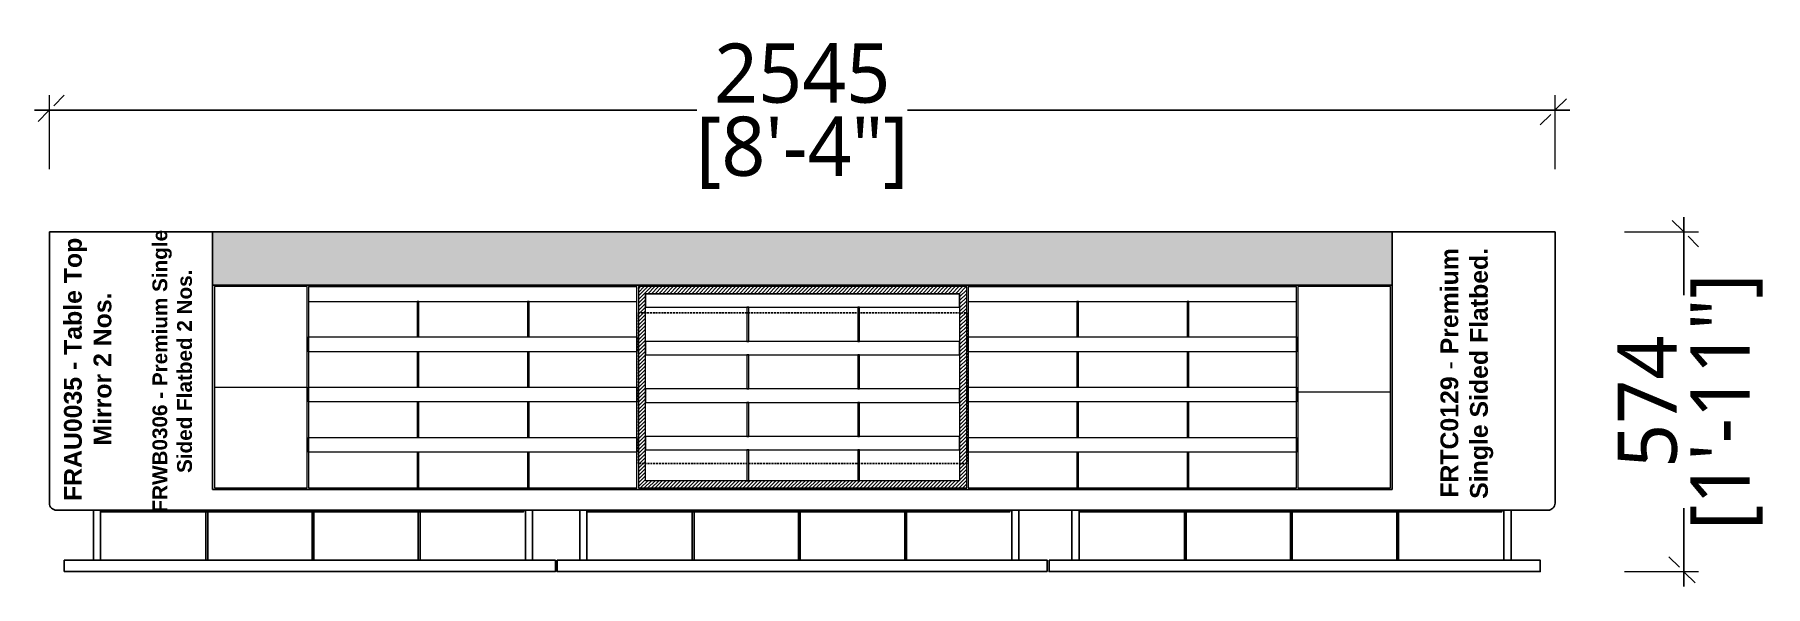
# Model space of a CAD drawing. Header units: millimetres. Extents: x 599 to 3524, y 513 to 1445.
import ezdxf

# ---------------------------------------------------------------- set-up
doc = ezdxf.new("R2010")
doc.units = ezdxf.units.MM
doc.linetypes.add('DASHED', pattern=[0.75, 0.5, -0.25])
doc.linetypes.add('HIDDEN', pattern=[0.375, 0.25, -0.125])
for name, color, linetype in [('Acrylic (2)', 220, 'Continuous'), ('HDF', 24, 'Continuous'), ('LED strip', 40, 'Continuous'), ('Plywood (Common)', 22, 'Continuous')]:
    doc.layers.add(name, color=color, linetype=linetype)
doc.layers.add('HATCH', color=252, linetype='Continuous', lineweight=5)
doc.layers.add('Reference lines', color=252, linetype='Continuous', lineweight=0)
doc.styles.get("Standard").update_dxf_attribs({"font": 'arial.ttf'})
doc.styles.add('WOT-PLAN', font='segoeuil.ttf', dxfattribs={"height": 100})
doc.dimstyles.new('WOT - 100', dxfattribs={"dimtxt": 100, "dimasz": 50, "dimexe": 25, "dimexo": 25, "dimgap": 10, "dimtad": 0, "dimdec": 0, "dimzin": 0, "dimdsep": 46, "dimtxsty": 'WOT-PLAN', "dimblk": 'OBLIQUE', "dimcen": 0.09, "dimdle": 25, "dimclrd": 151, "dimclre": 151, "dimclrt": 7, "dimadec": 0, "dimazin": 0, "dimtfac": 1, "dimtdec": 0, "dimtofl": 0, "dimtmove": 0, "dimatfit": 3, "dimldrblk": 'OPEN30', "dimfxl": 100, "dimfxlon": 1, "dimtolj": 1, "dimtzin": 0, "dimlwd": -1, "dimlwe": 5, "dimarcsym": 0})

# ---------------------------------------------------------------- blocks, each defined once
blk = doc.blocks.new('A$C22634C2A')
at = {"layer": 'HATCH', "ltscale": 13}
h = blk.add_hatch(dxfattribs=at)
h.set_pattern_fill('DOTS', color=256, scale=200)
h.set_pattern_definition([(2e-15, (-620397.339, 28472.331), (6.25, 12.5), [0, -12.5])])
h.paths.add_polyline_path([(275.5, 573.7), (2269.5, 573.7), (2269.5, 483.7), (275.5, 483.7)])
h = blk.add_hatch(dxfattribs=at)
h.set_pattern_fill('ANSI31', color=256, scale=35)
h.set_pattern_definition([(45, (-47732.3205, -298953.8043), (-3.09359217, 3.09359217), [])])
h.paths.add_polyline_path([(995.5, 481.2), (995.5, 141.3), (1550.5, 141.3), (1550.5, 481.2)])
h.paths.add_polyline_path([(1007.5, 153.3), (1007.5, 469.2), (1538.5, 469.2), (1538.5, 153.3)], flags=16)
at = {"ltscale": 13}
for p, q in [((438, 481.2, -111), (993, 481.2, -222)), ((1553, 481.2, -111), (2108, 481.2, -222)), ((438, 141.2, -111), (993, 141.2, -222)), ((1553, 141.2, -111), (2108, 141.2, -222))]:
    blk.add_line(p, q, dxfattribs=at)
at = {"layer": 'Acrylic (2)', "lineweight": 5}
for points, elevation in [([(279, 141.3), (435.5, 141.3), (435.5, 481.2), (279, 481.2), (279, 141.3)], -111), ([(2110.5, 141.3), (2267, 141.3), (2267, 481.2), (2110.5, 481.2), (2110.5, 141.3)], -333)]:
    blk.add_lwpolyline(points, close=True, dxfattribs=dict(at, elevation=elevation))
for points, elevation in [([(279, 311.2), (435.5, 311.2)], -111), ([(2110.5, 303.8), (2267, 303.8)], -333)]:
    blk.add_lwpolyline(points, dxfattribs=dict(at, elevation=elevation))
at = {"layer": 'Acrylic (2)', "ltscale": 13}
for points in [[(88, 103.7), (801.1, 103.7), (801.1, 100.7), (88, 100.7), (88, 103.7)], [(264.6, 19.5), (264.6, 103.7), (267.6, 103.7), (267.6, 19.5), (264.6, 19.5)], [(444, 19.5), (444, 103.7), (447, 103.7), (447, 19.5), (444, 19.5)], [(623.5, 19.5), (623.5, 103.7), (626.5, 103.7), (626.5, 19.5), (623.5, 19.5)], [(910.1, 103.7), (1623.3, 103.7), (1623.3, 100.7), (910.1, 100.7), (910.1, 103.7)], [(1086.7, 19), (1086.7, 103.7), (1089.7, 103.7), (1089.7, 19), (1086.7, 19)], [(1266.2, 19), (1266.2, 103.7), (1269.2, 103.7), (1269.2, 19), (1266.2, 19)], [(1445.7, 19), (1445.7, 103.7), (1448.7, 103.7), (1448.7, 19), (1445.7, 19)], [(1741.8, 103.7), (2455, 103.7), (2455, 100.7), (1741.8, 100.7), (1741.8, 103.7)], [(1918.4, 19), (1918.4, 103.7), (1921.4, 103.7), (1921.4, 19), (1918.4, 19)], [(2097.9, 19), (2097.9, 103.7), (2100.9, 103.7), (2100.9, 19), (2097.9, 19)], [(2277.3, 19), (2277.3, 103.7), (2280.3, 103.7), (2280.3, 19), (2277.3, 19)]]:
    blk.add_lwpolyline(points, dxfattribs=at)
at = {"layer": 'HDF', "ltscale": 13}
blk.add_lwpolyline([(0, 573.7), (2545, 573.7), (2545, 115.7, -0.414214), (2533, 103.7), (12, 103.7, -0.414214), (0, 115.7)], format="xyb", close=True, dxfattribs=at)
blk.add_lwpolyline([(275.5, 138.8), (2269.5, 138.8), (2269.5, 483.7), (275.5, 483.7)], close=True, dxfattribs=at)
at = {"layer": 'LED strip', "ltscale": 13}
blk.add_lwpolyline([(275.5, 573.7), (2269.5, 573.7), (2269.5, 483.7), (275.5, 483.7)], close=True, dxfattribs=at)
at = {"layer": 'Plywood (Common)', "linetype": 'HIDDEN', "ltscale": 13, "elevation": -111}
blk.add_lwpolyline([(995.5, 437.2), (1550.5, 437.2), (1550.5, 182.3), (995.5, 182.3)], close=True, dxfattribs=at)
at = {"layer": 'Plywood (Common)', "ltscale": 13}
for points in [[(74.6, 19), (74.6, 103.7), (86.6, 103.7), (86.6, 19), (74.6, 19)], [(804.7, 19), (804.7, 103.7), (816.7, 103.7), (816.7, 19), (804.7, 19)], [(896.7, 19), (896.7, 103.7), (908.7, 103.7), (908.7, 19), (896.7, 19)], [(1626.9, 19), (1626.9, 103.7), (1638.9, 103.7), (1638.9, 19), (1626.9, 19)], [(1728.4, 19), (1728.4, 103.7), (1740.4, 103.7), (1740.4, 19), (1728.4, 19)], [(2458.6, 19), (2458.6, 103.7), (2470.6, 103.7), (2470.6, 19), (2458.6, 19)], [(2458.6, 19), (2458.6, 103.7), (2470.6, 103.7), (2470.6, 19), (2458.6, 19)], [(25, 0), (855.2, 0), (855.2, 19), (25, 19), (25, 0)]]:
    blk.add_lwpolyline(points, dxfattribs=at)
for points in [[(1686.8, 0), (1686.8, 19), (858.2, 19), (858.2, 0)], [(1689.8, 19), (1689.8, 0), (2520, 0), (2520, 19)]]:
    blk.add_lwpolyline(points, close=True, dxfattribs=at)
at = {"layer": 'Reference lines', "color": 251, "ltscale": 13, "elevation": -111}
for points in [[(438, 456.4), (993, 456.4), (993, 481.2), (438, 481.2)], [(1007.5, 446.6), (1538.5, 446.6), (1538.5, 469.2), (1007.5, 469.2)], [(1553, 456.4), (2108, 456.4), (2108, 481.2), (1553, 481.2)], [(438, 396.2), (993, 396.2), (993, 371.4), (438, 371.4)], [(1007.5, 366.2), (1538.5, 366.2), (1538.5, 388.8), (1007.5, 388.8)], [(1553, 396.2), (2108, 396.2), (2108, 371.4), (1553, 371.4)], [(438, 311.2), (993, 311.2), (993, 286.4), (438, 286.4)], [(1007.5, 285.8), (1538.5, 285.8), (1538.5, 308.4), (1007.5, 308.4)], [(1553, 311.2), (2108, 311.2), (2108, 286.4), (1553, 286.4)], [(438, 226.2), (993, 226.2), (993, 201.4), (438, 201.4)], [(1007.5, 205.4), (1538.5, 205.4), (1538.5, 228), (1007.5, 228)], [(1553, 226.2), (2108, 226.2), (2108, 201.4), (1553, 201.4)]]:
    blk.add_lwpolyline(points, close=True, dxfattribs=at)
at = {"layer": 'Reference lines', "color": 1, "ltscale": 13, "elevation": -111}
for points in [[(438, 141.2), (993, 141.2), (993, 481.2), (438, 481.2)], [(1553, 141.2), (2108, 141.2), (2108, 481.2), (1553, 481.2)]]:
    blk.add_lwpolyline(points, close=True, dxfattribs=at)
at = {"layer": 'Reference lines', "color": 5, "ltscale": 13, "elevation": -111}
for points in [[(995.5, 481.2), (995.5, 141.3), (1550.5, 141.3), (1550.5, 481.2)], [(1007.5, 153.3), (1007.5, 469.2), (1538.5, 469.2), (1538.5, 153.3)]]:
    blk.add_lwpolyline(points, close=True, dxfattribs=at)
at = {"layer": 'Reference lines', "color": 251, "ltscale": 13}
for points, elevation in [([(621.5, 456.4), (621.5, 396.2), (624.5, 396.2), (624.5, 456.4), (621.5, 456.4)], -37), ([(808, 456.4), (808, 396.2), (811, 396.2), (811, 456.4), (808, 456.4)], -37), ([(1179, 446.6), (1179, 388.8), (1182, 388.8), (1182, 446.6), (1179, 446.6)], -111), ([(1366.3, 446.6), (1366.3, 388.8), (1369.3, 388.8), (1369.3, 446.6), (1366.3, 446.6)], -111), ([(1736.5, 456.4), (1736.5, 396.2), (1739.5, 396.2), (1739.5, 456.4), (1736.5, 456.4)], -37), ([(1923, 456.4), (1923, 396.2), (1926, 396.2), (1926, 456.4), (1923, 456.4)], -37), ([(621.5, 371.4), (621.5, 311.2), (624.5, 311.2), (624.5, 371.4), (621.5, 371.4)], -222), ([(808, 371.4), (808, 311.2), (811, 311.2), (811, 371.4), (808, 371.4)], -222), ([(1179, 366.2), (1179, 308.4), (1182, 308.4), (1182, 366.2), (1179, 366.2)], -111), ([(1366.3, 366.2), (1366.3, 308.4), (1369.3, 308.4), (1369.3, 366.2), (1366.3, 366.2)], -111), ([(1736.5, 371.4), (1736.5, 311.2), (1739.5, 311.2), (1739.5, 371.4), (1736.5, 371.4)], -222), ([(1923, 371.4), (1923, 311.2), (1926, 311.2), (1926, 371.4), (1923, 371.4)], -222), ([(621.5, 286.4), (621.5, 226.2), (624.5, 226.2), (624.5, 286.4), (621.5, 286.4)], -148), ([(808, 286.4), (808, 226.2), (811, 226.2), (811, 286.4), (808, 286.4)], -148), ([(1179, 285.8), (1179, 228), (1182, 228), (1182, 285.8), (1179, 285.8)], -148), ([(1366.3, 285.8), (1366.3, 228), (1369.3, 228), (1369.3, 285.8), (1366.3, 285.8)], -148), ([(1736.5, 286.4), (1736.5, 226.2), (1739.5, 226.2), (1739.5, 286.4), (1736.5, 286.4)], -148), ([(1923, 286.4), (1923, 226.2), (1926, 226.2), (1926, 286.4), (1923, 286.4)], -148), ([(1179, 205.4), (1179, 153.3), (1182, 153.3), (1182, 205.4), (1179, 205.4)], -111), ([(1366.3, 205.4), (1366.3, 153.3), (1369.3, 153.3), (1369.3, 205.4), (1366.3, 205.4)], -111), ([(621.5, 201.4), (621.5, 141.2), (624.5, 141.2), (624.5, 201.4), (621.5, 201.4)], -111), ([(808, 201.4), (808, 141.2), (811, 141.2), (811, 201.4), (808, 201.4)], -111), ([(1736.5, 201.4), (1736.5, 141.2), (1739.5, 141.2), (1739.5, 201.4), (1736.5, 201.4)], -111), ([(1923, 201.4), (1923, 141.2), (1926, 141.2), (1926, 201.4), (1923, 201.4)], -111)]:
    blk.add_lwpolyline(points, dxfattribs=dict(at, elevation=elevation))
at = {"attachment_point": 1, "rotation": 90}
for s, width, heights, insert, char_height in [('\\pi21.63352;{\\fArial|b1|i0|c0|p34;\\C1;FRAU0035\\fArial|b0|i0|c0|p34;\\C251;\\c6710371; \\fArial|b1|i0|c0|p34;\\C250;- Table Top \\P\\pi115.3784;Mirror 2 Nos.}', 483.403, [0], (24.7, 97.5), 30), ('\\pi6.79793;{\\fArial|b1|i0|c0|p34;\\C1;FRWB0306\\fArial|b0|i0|c0|p34;\\C251;\\c6710371; \\fArial|b1|i0|c0|p34;\\C250;- Premium Single \\P\\pi73.66356;Sided Flatbed 2 Nos.}', 487.146, [131.1], (174.2, 92.9), 25), ('\\pi33.82997;{\\fArial|b1|i0|c0|p34;\\C1;FRTC0129\\fArial|b0|i0|c0|p34;\\C251;\\c6710371; \\C250;- \\fArial|b1|i0|c0|p34;Premium \\P\\pi31.99846;Single Sided Flatbed.}', 483.403, [0], (2351.3, 90.9), 30)]:
    blk.add_mtext_dynamic_manual_height_columns(s, width=width, gutter_width=114.5, heights=heights, dxfattribs=dict(at, insert=insert, char_height=char_height))
blk = doc.blocks.new('_Oblique')
at = {"color": 0, "linetype": 'ByBlock', "lineweight": -2}
blk.add_line((-0.5, -0.5), (0.5, 0.5), dxfattribs=at)
blk = doc.blocks.new('*D8')
at = {"color": 151, "ltscale": 30, "transparency": 16777216}
for p, q in [((598.5, 1317.3), (1718, 1317.3)), ((3193.5, 1317.3), (2074, 1317.3))]:
    blk.add_line(p, q, dxfattribs=at)
at = {"color": 151, "lineweight": 5, "ltscale": 30, "transparency": 16777216}
for p, q in [((623.5, 1217.3), (623.5, 1342.3)), ((3168.5, 1217.3), (3168.5, 1342.3))]:
    blk.add_line(p, q, dxfattribs=at)
at = {"layer": 'Defpoints', "color": 0, "linetype": 'DASHED', "ltscale": 30, "transparency": 16777216}
for p in [(3168.5, 1317.3), (623.5, 968.9), (3168.5, 968.9)]:
    blk.add_point(p, dxfattribs=at)
at = {"color": 151, "linetype": 'DASHED', "ltscale": 30, "transparency": 16777216, "xscale": 50, "yscale": 50, "zscale": 50, "rotation": 180}
blk.add_blockref('_Oblique', (623.5, 1317.3), dxfattribs=at)
at = {"color": 151, "linetype": 'DASHED', "ltscale": 30, "transparency": 16777216, "xscale": 50, "yscale": 50, "zscale": 50}
blk.add_blockref('_Oblique', (3168.5, 1317.3), dxfattribs=at)
at = {"color": 7, "linetype": 'DASHED', "lineweight": -2, "ltscale": 30, "transparency": 16777216, "char_height": 100, "attachment_point": 5, "style": 'WOT-PLAN'}
for s, insert in [('\\A1;2545', (1896, 1379)), ('\\A1;[8\'-4"]', (1896, 1245.1))]:
    blk.add_mtext(s, dxfattribs=dict(at, insert=insert))
blk = doc.blocks.new('_Open30')
at = {"color": 0, "linetype": 'ByBlock', "lineweight": -2}
for p, q in [((-1, 0.268), (0, 0)), ((0, 0), (-1, -0.268)), ((0, 0), (-1, 0))]:
    blk.add_line(p, q, dxfattribs=at)
blk = doc.blocks.new('*D9')
at = {"color": 151, "ltscale": 30, "transparency": 16777216}
for p, q in [((3385.9, 1136.5), (3385.9, 1004.4)), ((3385.9, 512.8), (3385.9, 645))]:
    blk.add_line(p, q, dxfattribs=at)
at = {"color": 151, "lineweight": 5, "ltscale": 30, "transparency": 16777216}
for p, q in [((3285.9, 1111.5), (3410.9, 1111.5)), ((3285.9, 537.8), (3410.9, 537.8))]:
    blk.add_line(p, q, dxfattribs=at)
at = {"layer": 'Defpoints', "color": 0, "linetype": 'DASHED', "ltscale": 30, "transparency": 16777216}
for p in [(2988.1, 1111.5), (3003, 537.8), (3385.9, 537.8)]:
    blk.add_point(p, dxfattribs=at)
at = {"color": 151, "linetype": 'DASHED', "ltscale": 30, "transparency": 16777216, "xscale": 50, "yscale": 50, "zscale": 50}
for p, rotation in [((3385.9, 1111.5), 90), ((3385.9, 537.8), 270)]:
    blk.add_blockref('_Oblique', p, dxfattribs=dict(at, rotation=rotation))
at = {"color": 7, "linetype": 'DASHED', "lineweight": -2, "ltscale": 30, "transparency": 16777216, "char_height": 100, "attachment_point": 5, "rotation": 90, "style": 'WOT-PLAN'}
for s, insert in [('\\A1;[1\'-11"]', (3458.4, 824.7)), ('\\A1;574', (3325, 824.7))]:
    blk.add_mtext(s, dxfattribs=dict(at, insert=insert))

msp = doc.modelspace()

# ---------------------------------------------------------------- block references
at = {"layer": 'HATCH', "ltscale": 13}
msp.add_blockref('A$C22634C2A', (623.5, 537.8), dxfattribs=at)

# ---------------------------------------------------------------- dimensions: what is measured, and where the dimension line sits
at = {"linetype": 'DASHED', "lineweight": -2, "ltscale": 30}
dim = msp.add_linear_dim(base=(3168.5, 1317.3), p1=(623.5, 968.9), p2=(3168.5, 968.9), dimstyle='WOT - 100', override={"dimpost": '\\X', "dimblk1": 'Oblique', "dimblk2": 'Oblique', "dimtmove": 1, "dimatfit": 2}, dxfattribs=at)
dim.commit()
dim.dimension.update_dxf_attribs({"geometry": '*D8', "text_midpoint": (1896, 1317.3)})
dim = msp.add_linear_dim(base=(3385.9, 537.8), p1=(2988.1, 1111.5), p2=(3003, 537.8), angle=90, dimstyle='WOT - 100', override={"dimpost": '\\X', "dimblk1": 'Oblique', "dimblk2": 'Oblique', "dimtmove": 1, "dimatfit": 2}, dxfattribs=at)
dim.commit()
dim.dimension.update_dxf_attribs({"geometry": '*D9', "text_midpoint": (3385.9, 824.7), "dimtype": 160})

doc.saveas('drawing.dxf')
